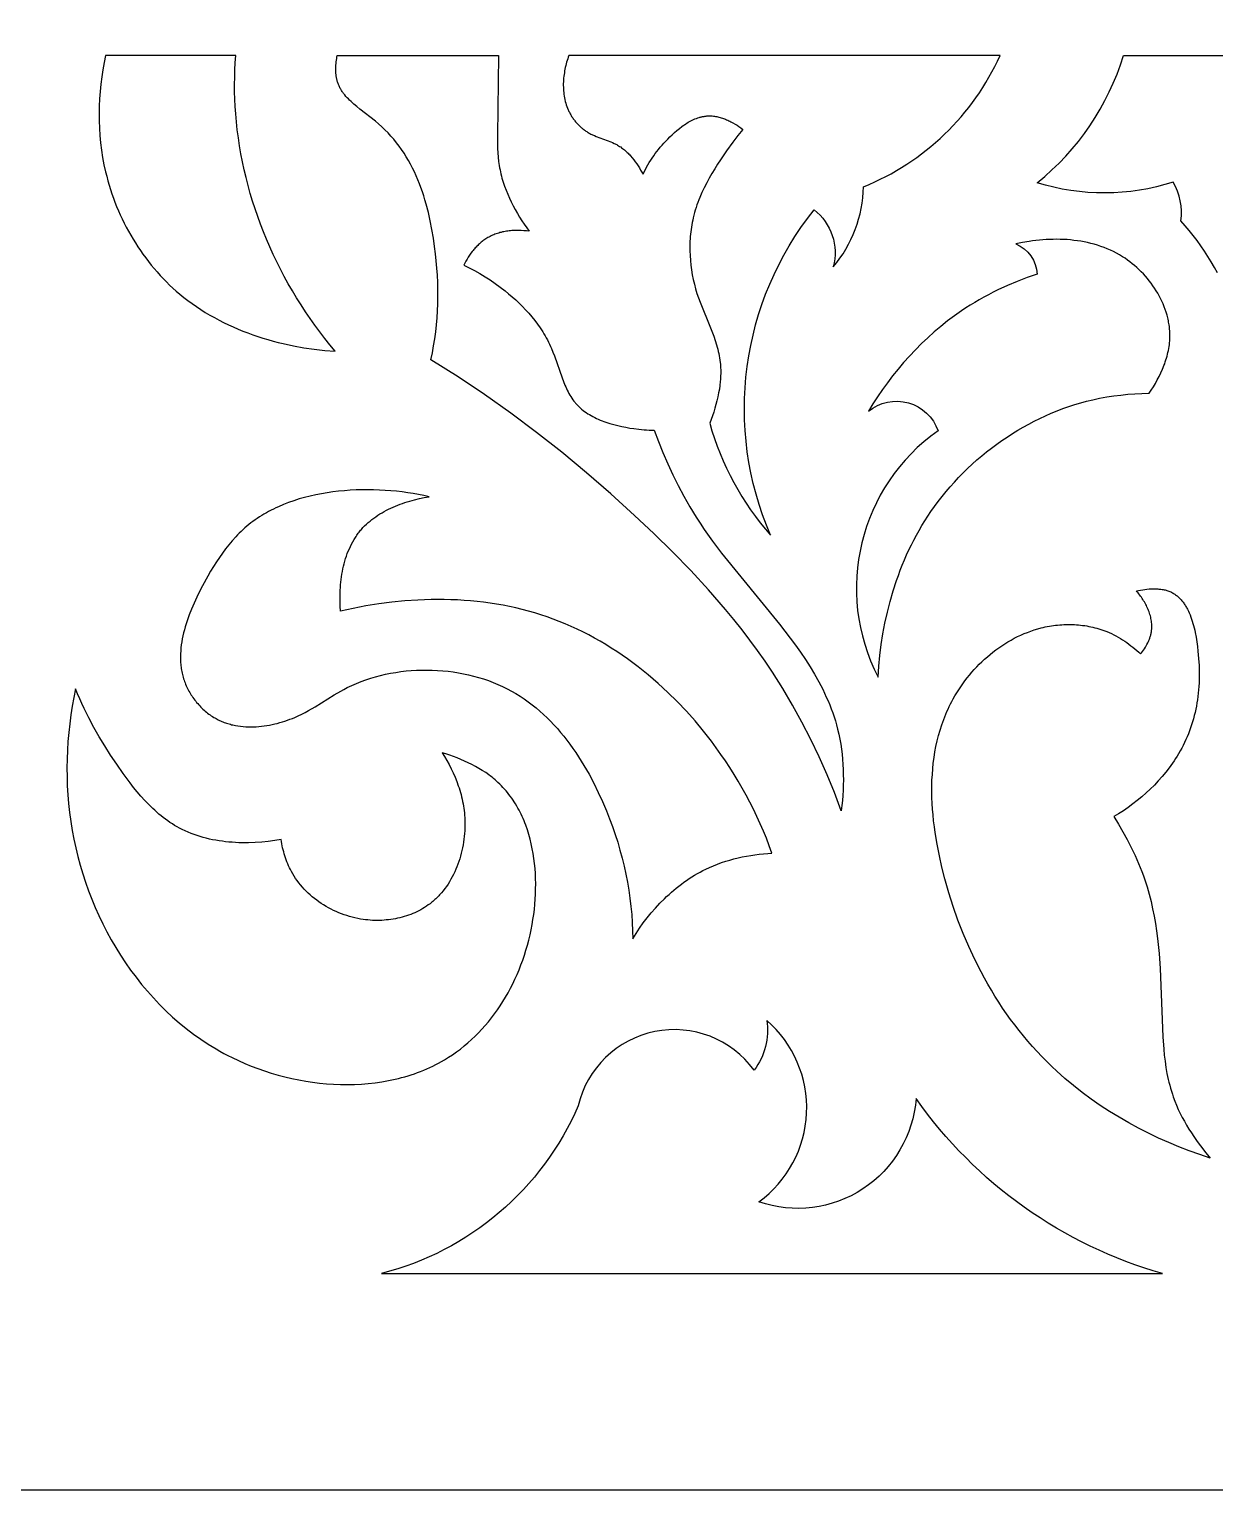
# Model space of a CAD drawing. Extents: x 198 to 1143, y 157 to 1987.
# Drawn here: x 430.8 to 601, y 156.9 to 366.6 of the extents above; entities that cross this region are included whole.
import ezdxf

# ---------------------------------------------------------------- set-up
doc = ezdxf.new("R2010")
doc.units = 0
doc.layers.get('0').update_dxf_attribs({"linetype": 'CONTINUOUS'})

msp = doc.modelspace()

# ---------------------------------------------------------------- linework, layer by layer
for points in [[(197.57, 156.9), (1142.56, 156.9), (1142.56, 1987.4), (197.57, 1987.4)], [(441.72, 362.87), (441.51, 361.85), (441.32, 360.82), (441.16, 359.78), (441.03, 358.74), (440.93, 357.69), (440.85, 356.64), (440.8, 355.59), (440.78, 354.53), (440.79, 353.48), (440.83, 352.42), (440.9, 351.37), (441, 350.32), (441.13, 349.27), (441.3, 348.23), (441.49, 347.18), (441.72, 346.15), (441.88, 345.52), (442.04, 344.89), (442.23, 344.26), (442.42, 343.64), (442.63, 343.02), (442.84, 342.4), (443.07, 341.79), (443.31, 341.18), (443.57, 340.58), (443.83, 339.98), (444.11, 339.39), (444.4, 338.8), (444.69, 338.22), (445, 337.64), (445.33, 337.07), (445.66, 336.51), (446, 335.95), (446.35, 335.4), (446.72, 334.86), (447.09, 334.33), (447.48, 333.8), (447.87, 333.28), (448.28, 332.77), (448.7, 332.27), (449.12, 331.78), (449.56, 331.29), (450, 330.82), (450.46, 330.36), (450.92, 329.9), (451.4, 329.46), (451.88, 329.03), (452.38, 328.61), (452.96, 328.13), (453.55, 327.67), (454.16, 327.23), (454.78, 326.8), (455.4, 326.38), (456.04, 325.98), (456.69, 325.6), (457.34, 325.23), (458.01, 324.87), (458.68, 324.53), (459.36, 324.2), (460.05, 323.88), (460.74, 323.58), (461.45, 323.3), (462.15, 323.02), (462.87, 322.76), (463.59, 322.52), (464.31, 322.28), (465.04, 322.07), (465.77, 321.86), (466.5, 321.67), (467.24, 321.49), (468.72, 321.17), (470.21, 320.9), (471.7, 320.69), (473.19, 320.52), (474.68, 320.41), (473.93, 321.32), (473.2, 322.24), (472.48, 323.18), (471.78, 324.13), (471.1, 325.09), (470.44, 326.07), (469.79, 327.06), (469.16, 328.06), (468.55, 329.08), (467.96, 330.1), (467.39, 331.14), (466.84, 332.19), (466.31, 333.24), (465.8, 334.31), (465.31, 335.39), (464.84, 336.48), (464.4, 337.56), (463.97, 338.64), (463.57, 339.74), (463.19, 340.85), (462.84, 341.96), (462.5, 343.07), (462.19, 344.2), (461.89, 345.33), (461.63, 346.46), (461.38, 347.6), (461.16, 348.74), (460.96, 349.89), (460.79, 351.04), (460.64, 352.2), (460.51, 353.35), (460.41, 354.51), (460.34, 355.56), (460.29, 356.6), (460.26, 357.65), (460.26, 358.69), (460.27, 359.74), (460.3, 360.79), (460.34, 361.83), (460.41, 362.87)], [(520.49, 309.06), (521.11, 307.44), (521.77, 305.84), (522.46, 304.24), (523.19, 302.66), (523.96, 301.1), (524.77, 299.57), (525.62, 298.06), (526.52, 296.59), (527.1, 295.7), (527.69, 294.82), (528.91, 293.1), (530.19, 291.41), (538.53, 281.19), (540.06, 279.2), (540.81, 278.19), (541.53, 277.16), (542.23, 276.13), (542.9, 275.08), (543.54, 274.02), (544.14, 272.94), (544.71, 271.85), (544.98, 271.3), (545.23, 270.74), (545.48, 270.18), (545.72, 269.62), (545.94, 269.05), (546.15, 268.48), (546.35, 267.9), (546.53, 267.32), (546.7, 266.73), (546.85, 266.14), (547.02, 265.43), (547.17, 264.71), (547.3, 263.99), (547.4, 263.26), (547.49, 262.53), (547.56, 261.8), (547.62, 261.06), (547.65, 260.32), (547.67, 259.58), (547.68, 258.84), (547.66, 258.1), (547.64, 257.36), (547.6, 256.62), (547.54, 255.88), (547.47, 255.15), (547.39, 254.42), (546.4, 257.01), (545.34, 259.59), (544.21, 262.14), (543.01, 264.65), (541.74, 267.13), (540.4, 269.57), (538.98, 271.97), (537.5, 274.32), (536.45, 275.87), (535.37, 277.4), (534.27, 278.91), (533.13, 280.4), (531.96, 281.86), (530.77, 283.3), (528.31, 286.14), (525.76, 288.9), (523.13, 291.59), (520.44, 294.22), (517.7, 296.8), (514.27, 299.91), (510.78, 302.94), (507.23, 305.88), (503.6, 308.74), (499.92, 311.5), (496.16, 314.17), (492.34, 316.73), (488.44, 319.18), (488.65, 320.17), (488.84, 321.17), (489, 322.17), (489.14, 323.17), (489.25, 324.18), (489.33, 325.19), (489.4, 326.2), (489.44, 327.22), (489.45, 328.24), (489.45, 329.26), (489.42, 330.28), (489.37, 331.31), (489.3, 332.33), (489.21, 333.36), (489.11, 334.39), (488.98, 335.42), (488.8, 336.65), (488.59, 337.88), (488.35, 339.11), (488.08, 340.32), (487.77, 341.53), (487.59, 342.12), (487.41, 342.72), (487.22, 343.3), (487.01, 343.89), (486.8, 344.46), (486.57, 345.03), (486.32, 345.6), (486.07, 346.16), (485.8, 346.71), (485.52, 347.26), (485.22, 347.79), (484.91, 348.32), (484.58, 348.84), (484.24, 349.35), (483.88, 349.85), (483.51, 350.34), (483.12, 350.83), (482.71, 351.3), (482.29, 351.76), (481.85, 352.21), (481.39, 352.64), (480.91, 353.07), (480.48, 353.43), (478.23, 355.17), (477.79, 355.52), (477.37, 355.88), (477.17, 356.06), (476.97, 356.24), (476.77, 356.43), (476.59, 356.62), (476.41, 356.81), (476.23, 357), (476.06, 357.2), (475.98, 357.3), (475.91, 357.41), (475.83, 357.51), (475.76, 357.61), (475.69, 357.72), (475.62, 357.82), (475.55, 357.93), (475.49, 358.04), (475.42, 358.15), (475.36, 358.26), (475.31, 358.37), (475.25, 358.49), (475.2, 358.6), (475.16, 358.72), (475.11, 358.84), (475.07, 358.95), (475.03, 359.08), (474.99, 359.2), (474.96, 359.31), (474.94, 359.41), (474.91, 359.52), (474.89, 359.63), (474.87, 359.74), (474.86, 359.86), (474.84, 359.97), (474.83, 360.08), (474.81, 360.31), (474.79, 360.54), (474.79, 360.78), (474.79, 361.01), (474.79, 361.25), (474.81, 361.48), (474.83, 361.72), (474.85, 361.95), (474.88, 362.18), (474.91, 362.42), (474.95, 362.65), (474.99, 362.87), (498.15, 362.87), (497.99, 351.36), (497.99, 350.12), (498.01, 349.5), (498.05, 348.89), (498.1, 348.27), (498.17, 347.66), (498.26, 347.06), (498.31, 346.75), (498.37, 346.45), (498.43, 346.15), (498.5, 345.86), (498.57, 345.56), (498.65, 345.27), (498.83, 344.68), (499.02, 344.1), (499.24, 343.53), (499.47, 342.96), (499.72, 342.39), (499.98, 341.83), (500.26, 341.28), (500.55, 340.73), (500.86, 340.2), (501.18, 339.67), (501.51, 339.14), (501.85, 338.63), (502.2, 338.13), (502.56, 337.63), (502.19, 337.68), (501.81, 337.71), (501.43, 337.74), (501.04, 337.75), (500.65, 337.75), (500.46, 337.74), (500.27, 337.73), (500.07, 337.72), (499.88, 337.7), (499.69, 337.68), (499.5, 337.65), (499.31, 337.63), (499.12, 337.59), (498.93, 337.56), (498.74, 337.52), (498.55, 337.47), (498.36, 337.43), (498.18, 337.37), (498, 337.32), (497.82, 337.26), (497.64, 337.19), (497.46, 337.12), (497.29, 337.05), (497.11, 336.97), (496.94, 336.89), (496.78, 336.8), (496.61, 336.71), (496.47, 336.62), (496.33, 336.53), (496.19, 336.44), (496.06, 336.35), (495.92, 336.25), (495.79, 336.15), (495.66, 336.05), (495.54, 335.94), (495.41, 335.83), (495.29, 335.72), (495.17, 335.6), (495.05, 335.48), (494.93, 335.36), (494.82, 335.24), (494.71, 335.12), (494.6, 334.99), (494.49, 334.86), (494.39, 334.73), (494.18, 334.46), (493.99, 334.19), (493.8, 333.91), (493.63, 333.63), (493.46, 333.34), (493.3, 333.05), (493.15, 332.75), (493.94, 332.38), (494.72, 331.98), (495.48, 331.55), (496.23, 331.1), (496.96, 330.63), (497.69, 330.13), (498.4, 329.61), (499.09, 329.08), (499.61, 328.65), (500.12, 328.22), (500.62, 327.77), (501.11, 327.31), (501.58, 326.84), (502.05, 326.36), (502.5, 325.86), (502.93, 325.35), (503.35, 324.83), (503.75, 324.29), (504.13, 323.75), (504.5, 323.18), (504.68, 322.9), (504.85, 322.61), (505.01, 322.31), (505.17, 322.02), (505.33, 321.72), (505.48, 321.41), (505.62, 321.1), (505.76, 320.79), (505.97, 320.28), (506.18, 319.75), (507.29, 316.56), (507.48, 316.05), (507.69, 315.54), (507.8, 315.29), (507.91, 315.04), (508.02, 314.8), (508.14, 314.56), (508.27, 314.33), (508.4, 314.1), (508.53, 313.88), (508.68, 313.66), (508.82, 313.44), (508.98, 313.23), (509.06, 313.13), (509.14, 313.03), (509.22, 312.93), (509.31, 312.83), (509.4, 312.73), (509.49, 312.63), (509.59, 312.54), (509.68, 312.44), (509.78, 312.35), (509.88, 312.26), (509.99, 312.17), (510.09, 312.08), (510.3, 311.91), (510.52, 311.75), (510.75, 311.59), (510.98, 311.43), (511.22, 311.29), (511.46, 311.15), (511.71, 311.01), (511.97, 310.88), (512.23, 310.76), (512.49, 310.64), (512.76, 310.52), (513.03, 310.42), (513.3, 310.31), (513.58, 310.21), (513.86, 310.12), (514.14, 310.03), (514.71, 309.86), (515.28, 309.72), (515.86, 309.59), (516.44, 309.47), (517.02, 309.37), (517.59, 309.28), (518.32, 309.19), (519.05, 309.12), (519.41, 309.1), (519.77, 309.08), (520.13, 309.07)], [(488.2, 299.49), (487.45, 299.66), (486.68, 299.81), (485.9, 299.95), (485.11, 300.08), (484.31, 300.19), (483.5, 300.28), (482.69, 300.36), (481.86, 300.42), (481.04, 300.46), (480.2, 300.49), (479.37, 300.5), (478.53, 300.5), (477.69, 300.47), (476.85, 300.43), (476.02, 300.37), (475.18, 300.29), (474.35, 300.19), (473.53, 300.07), (472.71, 299.93), (471.9, 299.78), (471.1, 299.6), (470.31, 299.4), (469.53, 299.18), (468.76, 298.93), (468.01, 298.67), (467.27, 298.38), (466.54, 298.07), (466.18, 297.91), (465.83, 297.74), (465.49, 297.57), (465.14, 297.39), (464.81, 297.2), (464.47, 297.01), (464.14, 296.81), (463.82, 296.61), (463.51, 296.39), (463.19, 296.18), (462.89, 295.96), (462.6, 295.74), (462.31, 295.5), (462.02, 295.27), (461.74, 295.03), (461.47, 294.78), (461.2, 294.53), (460.93, 294.27), (460.67, 294.01), (460.41, 293.74), (459.91, 293.19), (459.43, 292.61), (458.96, 292.02), (458.5, 291.41), (458.06, 290.79), (457.63, 290.14), (457.21, 289.48), (456.81, 288.81), (456.41, 288.11), (455.64, 286.69), (455.22, 285.88), (454.82, 285.06), (454.44, 284.23), (454.08, 283.38), (453.74, 282.53), (453.58, 282.11), (453.44, 281.68), (453.29, 281.25), (453.16, 280.81), (453.04, 280.38), (452.93, 279.95), (452.83, 279.52), (452.74, 279.08), (452.66, 278.65), (452.6, 278.22), (452.55, 277.79), (452.51, 277.36), (452.48, 276.93), (452.47, 276.5), (452.47, 276.29), (452.48, 276.08), (452.49, 275.87), (452.5, 275.66), (452.52, 275.44), (452.54, 275.23), (452.56, 275.02), (452.59, 274.82), (452.63, 274.61), (452.66, 274.4), (452.71, 274.19), (452.75, 273.99), (452.81, 273.78), (452.86, 273.58), (452.92, 273.37), (452.99, 273.17), (453.06, 272.97), (453.14, 272.77), (453.22, 272.57), (453.3, 272.37), (453.39, 272.17), (453.49, 271.97), (453.59, 271.78), (453.69, 271.59), (453.8, 271.4), (453.91, 271.21), (454.03, 271.02), (454.15, 270.84), (454.27, 270.66), (454.4, 270.48), (454.53, 270.3), (454.67, 270.13), (454.8, 269.96), (454.95, 269.79), (455.09, 269.62), (455.24, 269.46), (455.39, 269.3), (455.55, 269.15), (455.71, 269), (455.87, 268.85), (456.03, 268.71), (456.2, 268.57), (456.37, 268.43), (456.54, 268.3), (456.72, 268.18), (456.89, 268.05), (457.07, 267.94), (457.26, 267.82), (457.42, 267.73), (457.58, 267.64), (457.74, 267.55), (457.91, 267.47), (458.08, 267.39), (458.24, 267.31), (458.41, 267.24), (458.58, 267.17), (458.76, 267.1), (458.93, 267.04), (459.11, 266.98), (459.28, 266.92), (459.46, 266.87), (459.64, 266.82), (459.82, 266.77), (460, 266.73), (460.18, 266.69), (460.36, 266.66), (460.73, 266.59), (461.1, 266.54), (461.47, 266.5), (461.85, 266.47), (462.22, 266.46), (462.6, 266.45), (462.98, 266.46), (463.36, 266.47), (463.74, 266.5), (464.12, 266.54), (464.5, 266.58), (464.88, 266.64), (465.26, 266.71), (465.64, 266.78), (466.01, 266.87), (466.38, 266.96), (466.75, 267.06), (467.12, 267.17), (467.48, 267.28), (467.84, 267.41), (468.2, 267.54), (468.55, 267.68), (468.9, 267.82), (469.4, 268.05), (469.9, 268.29), (470.39, 268.54), (470.86, 268.8), (471.8, 269.35), (474.56, 271.04), (475.49, 271.58), (475.96, 271.84), (476.44, 272.09), (477.09, 272.4), (477.75, 272.69), (478.42, 272.96), (479.1, 273.21), (479.8, 273.44), (480.5, 273.65), (481.21, 273.84), (481.94, 274.01), (482.66, 274.15), (483.4, 274.28), (484.14, 274.39), (484.88, 274.48), (485.63, 274.54), (486.38, 274.59), (487.14, 274.61), (487.89, 274.62), (488.64, 274.6), (489.4, 274.57), (490.15, 274.51), (490.9, 274.43), (491.64, 274.34), (492.39, 274.22), (493.12, 274.08), (493.86, 273.92), (494.58, 273.75), (495.3, 273.55), (496.01, 273.33), (496.71, 273.09), (497.4, 272.83), (498.07, 272.54), (498.74, 272.24), (499.39, 271.92), (500.03, 271.58), (500.64, 271.23), (501.25, 270.85), (501.84, 270.46), (502.42, 270.05), (502.98, 269.62), (503.54, 269.18), (504.08, 268.72), (504.61, 268.24), (505.13, 267.75), (505.63, 267.25), (506.12, 266.73), (506.61, 266.2), (507.08, 265.66), (507.53, 265.1), (507.98, 264.53), (508.41, 263.96), (508.84, 263.37), (509.25, 262.77), (509.65, 262.16), (510.04, 261.55), (510.42, 260.93), (511.15, 259.66), (511.84, 258.36), (512.49, 257.05), (513.09, 255.72), (513.66, 254.38), (514.1, 253.26), (514.52, 252.14), (514.9, 251.01), (515.27, 249.88), (515.6, 248.74), (515.91, 247.6), (516.19, 246.45), (516.44, 245.31), (516.66, 244.15), (516.86, 243), (517.03, 241.84), (517.17, 240.68), (517.28, 239.52), (517.36, 238.35), (517.41, 237.18), (517.43, 236.01), (517.91, 236.79), (518.41, 237.55), (518.95, 238.29), (519.5, 239.03), (520.08, 239.74), (520.69, 240.44), (521.31, 241.12), (521.97, 241.77), (522.3, 242.09), (522.64, 242.4), (522.98, 242.71), (523.33, 243.01), (523.69, 243.3), (524.05, 243.59), (524.42, 243.87), (524.79, 244.14), (525.16, 244.4), (525.54, 244.66), (525.93, 244.91), (526.32, 245.14), (526.71, 245.38), (527.11, 245.6), (527.52, 245.81), (527.92, 246.02), (528.48, 246.28), (529.05, 246.52), (529.62, 246.75), (530.2, 246.96), (530.78, 247.15), (531.37, 247.33), (531.97, 247.49), (532.57, 247.64), (533.17, 247.78), (533.77, 247.89), (534.38, 248), (534.99, 248.09), (535.6, 248.16), (536.21, 248.23), (536.82, 248.27), (537.43, 248.31), (537.04, 249.38), (536.62, 250.45), (536.19, 251.5), (535.73, 252.55), (535.26, 253.59), (534.76, 254.62), (534.25, 255.64), (533.72, 256.65), (533.16, 257.65), (532.59, 258.65), (532, 259.63), (531.38, 260.6), (530.75, 261.56), (530.1, 262.51), (529.43, 263.45), (528.74, 264.38), (527.59, 265.86), (526.38, 267.3), (525.13, 268.71), (523.83, 270.08), (522.48, 271.4), (521.1, 272.68), (519.67, 273.91), (518.94, 274.5), (518.2, 275.09), (517.45, 275.65), (516.69, 276.21), (515.92, 276.75), (515.14, 277.27), (514.35, 277.78), (513.55, 278.27), (512.75, 278.75), (511.94, 279.21), (511.11, 279.65), (510.28, 280.08), (509.44, 280.49), (508.6, 280.88), (507.74, 281.25), (506.88, 281.6), (506.01, 281.94), (505.13, 282.25), (504.25, 282.55), (503.35, 282.82), (502.45, 283.08), (501.55, 283.32), (500.64, 283.53), (499.72, 283.73), (498.8, 283.91), (497.88, 284.08), (496.95, 284.22), (496.02, 284.35), (495.08, 284.45), (494.14, 284.54), (493.2, 284.62), (492.26, 284.68), (491.32, 284.72), (490.37, 284.74), (488.48, 284.74), (486.59, 284.67), (484.71, 284.55), (482.83, 284.36), (480.96, 284.12), (479.11, 283.82), (477.27, 283.47), (475.46, 283.07), (475.41, 283.81), (475.39, 284.57), (475.39, 285.33), (475.42, 286.1), (475.44, 286.48), (475.47, 286.86), (475.51, 287.25), (475.56, 287.63), (475.61, 288.01), (475.67, 288.39), (475.74, 288.77), (475.81, 289.15), (475.9, 289.52), (475.99, 289.89), (476.09, 290.26), (476.2, 290.62), (476.32, 290.98), (476.44, 291.34), (476.58, 291.69), (476.73, 292.03), (476.88, 292.37), (477.05, 292.7), (477.22, 293.03), (477.4, 293.35), (477.6, 293.66), (477.7, 293.81), (477.8, 293.96), (477.91, 294.11), (478.02, 294.26), (478.13, 294.41), (478.24, 294.55), (478.35, 294.68), (478.46, 294.81), (478.69, 295.07), (478.93, 295.31), (479.18, 295.55), (479.44, 295.79), (479.7, 296.01), (479.97, 296.23), (480.25, 296.44), (480.54, 296.64), (480.83, 296.84), (481.12, 297.03), (481.43, 297.21), (481.74, 297.38), (482.05, 297.55), (482.37, 297.71), (482.69, 297.87), (483.02, 298.02), (483.35, 298.16), (483.69, 298.29), (484.02, 298.42), (484.37, 298.54), (484.71, 298.66), (485.05, 298.77), (485.4, 298.87), (486.1, 299.06), (486.8, 299.23), (487.5, 299.37)], [(600.37, 204.53), (598.87, 205.03), (597.37, 205.57), (595.88, 206.14), (594.41, 206.76), (592.95, 207.41), (591.5, 208.1), (590.07, 208.83), (588.66, 209.59), (587.28, 210.39), (585.91, 211.23), (584.57, 212.1), (583.26, 213.01), (581.98, 213.96), (580.73, 214.94), (579.51, 215.96), (578.33, 217.02), (577.6, 217.7), (576.89, 218.4), (576.19, 219.11), (575.5, 219.83), (574.83, 220.57), (574.18, 221.32), (573.54, 222.08), (572.91, 222.86), (572.3, 223.65), (571.7, 224.45), (571.12, 225.26), (570.55, 226.08), (570, 226.92), (569.46, 227.77), (568.94, 228.62), (568.43, 229.49), (567.94, 230.37), (567.46, 231.26), (566.54, 233.06), (565.68, 234.91), (564.88, 236.79), (564.14, 238.71), (563.45, 240.65), (562.83, 242.63), (562.26, 244.64), (561.84, 246.29), (561.47, 247.94), (561.14, 249.61), (560.87, 251.28), (560.75, 252.12), (560.65, 252.96), (560.56, 253.8), (560.49, 254.64), (560.44, 255.47), (560.41, 256.31), (560.39, 257.14), (560.39, 257.97), (560.41, 258.79), (560.46, 259.61), (560.52, 260.43), (560.6, 261.25), (560.7, 262.05), (560.83, 262.86), (560.98, 263.65), (561.15, 264.44), (561.35, 265.23), (561.57, 266), (561.82, 266.77), (562.09, 267.53), (562.24, 267.9), (562.39, 268.28), (562.55, 268.65), (562.72, 269.02), (562.89, 269.38), (563.07, 269.75), (563.26, 270.11), (563.45, 270.47), (563.71, 270.91), (563.98, 271.36), (564.25, 271.79), (564.54, 272.22), (564.84, 272.65), (565.15, 273.07), (565.47, 273.48), (565.8, 273.89), (566.14, 274.29), (566.48, 274.68), (566.84, 275.06), (567.21, 275.44), (567.58, 275.81), (567.97, 276.17), (568.36, 276.51), (568.76, 276.85), (569.17, 277.18), (569.58, 277.5), (570.01, 277.81), (570.44, 278.1), (570.87, 278.39), (571.32, 278.66), (571.77, 278.92), (572.23, 279.17), (572.69, 279.41), (573.16, 279.63), (573.64, 279.84), (574.12, 280.03), (574.6, 280.21), (575.09, 280.38), (575.59, 280.53), (576.09, 280.66), (576.38, 280.73), (576.68, 280.8), (576.97, 280.86), (577.27, 280.91), (577.56, 280.96), (577.86, 281.01), (578.16, 281.05), (578.46, 281.08), (578.76, 281.11), (579.06, 281.13), (579.36, 281.14), (579.66, 281.15), (579.96, 281.16), (580.26, 281.16), (580.56, 281.15), (580.86, 281.14), (581.16, 281.12), (581.46, 281.1), (581.76, 281.07), (582.05, 281.03), (582.35, 280.99), (582.64, 280.94), (582.94, 280.89), (583.23, 280.83), (583.52, 280.77), (583.81, 280.69), (584.1, 280.62), (584.38, 280.53), (584.66, 280.44), (584.95, 280.35), (585.22, 280.25), (585.5, 280.14), (585.84, 280), (586.17, 279.85), (586.51, 279.69), (586.83, 279.52), (587.16, 279.34), (587.47, 279.15), (587.79, 278.96), (588.1, 278.76), (588.4, 278.55), (588.7, 278.34), (588.99, 278.11), (589.28, 277.89), (589.56, 277.65), (589.84, 277.41), (590.11, 277.17), (590.38, 276.92), (590.52, 277.1), (590.66, 277.29), (590.8, 277.49), (590.93, 277.68), (591.06, 277.89), (591.18, 278.09), (591.29, 278.3), (591.4, 278.52), (591.5, 278.73), (591.55, 278.84), (591.59, 278.95), (591.64, 279.06), (591.68, 279.17), (591.71, 279.29), (591.75, 279.4), (591.78, 279.51), (591.82, 279.62), (591.84, 279.74), (591.87, 279.85), (591.89, 279.97), (591.92, 280.08), (591.93, 280.2), (591.95, 280.31), (591.96, 280.41), (591.97, 280.5), (591.97, 280.6), (591.98, 280.69), (591.98, 280.79), (591.98, 280.88), (591.98, 280.98), (591.98, 281.07), (591.97, 281.17), (591.97, 281.26), (591.95, 281.45), (591.93, 281.64), (591.9, 281.83), (591.86, 282.02), (591.82, 282.21), (591.77, 282.4), (591.72, 282.59), (591.66, 282.78), (591.59, 282.96), (591.52, 283.15), (591.45, 283.33), (591.37, 283.51), (591.29, 283.69), (591.2, 283.87), (591.11, 284.05), (591.02, 284.22), (590.92, 284.4), (590.81, 284.57), (590.71, 284.74), (590.6, 284.9), (590.49, 285.06), (590.37, 285.22), (590.26, 285.38), (590.14, 285.54), (590.02, 285.69), (589.89, 285.83), (589.77, 285.98), (590.06, 286.04), (590.37, 286.1), (590.67, 286.15), (590.98, 286.2), (591.29, 286.24), (591.6, 286.26), (591.92, 286.28), (592.23, 286.29), (592.38, 286.29), (592.54, 286.28), (592.69, 286.28), (592.85, 286.27), (593, 286.25), (593.15, 286.24), (593.3, 286.22), (593.45, 286.2), (593.59, 286.17), (593.74, 286.14), (593.88, 286.11), (594.02, 286.07), (594.16, 286.03), (594.3, 285.99), (594.43, 285.94), (594.56, 285.89), (594.69, 285.84), (594.81, 285.78), (594.94, 285.71), (595.06, 285.65), (595.17, 285.58), (595.29, 285.5), (595.4, 285.42), (595.51, 285.34), (595.62, 285.26), (595.72, 285.17), (595.82, 285.08), (595.92, 284.98), (596.02, 284.89), (596.12, 284.78), (596.21, 284.68), (596.3, 284.57), (596.39, 284.46), (596.48, 284.35), (596.56, 284.24), (596.64, 284.12), (596.72, 284), (596.8, 283.87), (596.88, 283.75), (596.95, 283.62), (597.02, 283.49), (597.09, 283.36), (597.23, 283.09), (597.36, 282.81), (597.48, 282.52), (597.59, 282.22), (597.7, 281.92), (597.8, 281.62), (597.89, 281.3), (597.98, 280.99), (598.06, 280.67), (598.14, 280.34), (598.21, 280.01), (598.34, 279.35), (598.45, 278.68), (598.54, 278), (598.61, 277.33), (598.71, 276.28), (598.76, 275.25), (598.79, 274.24), (598.79, 273.74), (598.78, 273.25), (598.76, 272.76), (598.73, 272.27), (598.69, 271.79), (598.65, 271.31), (598.59, 270.83), (598.53, 270.36), (598.46, 269.9), (598.38, 269.44), (598.29, 268.98), (598.19, 268.53), (598.08, 268.08), (597.96, 267.63), (597.84, 267.19), (597.7, 266.75), (597.56, 266.32), (597.4, 265.89), (597.24, 265.46), (597.06, 265.04), (596.88, 264.62), (596.69, 264.21), (596.49, 263.8), (596.28, 263.39), (596.05, 262.99), (595.82, 262.59), (595.62, 262.25), (595.4, 261.91), (595.18, 261.57), (594.95, 261.24), (594.72, 260.91), (594.48, 260.59), (593.98, 259.94), (593.46, 259.31), (592.91, 258.7), (592.35, 258.1), (591.76, 257.52), (591.16, 256.96), (590.54, 256.41), (589.9, 255.88), (589.25, 255.38), (588.58, 254.89), (587.91, 254.42), (587.22, 253.98), (586.53, 253.56), (587.2, 252.48), (587.84, 251.39), (588.45, 250.28), (589.03, 249.15), (589.58, 248), (590.09, 246.84), (590.56, 245.67), (590.77, 245.08), (590.98, 244.48), (591.31, 243.46), (591.6, 242.42), (591.87, 241.38), (592.1, 240.33), (592.31, 239.28), (592.5, 238.22), (592.66, 237.15), (592.8, 236.07), (593.02, 233.91), (593.18, 231.74), (593.56, 221.96), (593.69, 220.18), (593.78, 219.3), (593.88, 218.43), (594.01, 217.55), (594.16, 216.69), (594.34, 215.83), (594.44, 215.41), (594.55, 214.98), (594.67, 214.56), (594.79, 214.14), (594.93, 213.72), (595.07, 213.31), (595.29, 212.71), (595.53, 212.12), (595.79, 211.53), (596.06, 210.95), (596.35, 210.38), (596.66, 209.81), (596.98, 209.25), (597.31, 208.69), (597.66, 208.15), (598.01, 207.61), (598.38, 207.07), (598.76, 206.55), (599.15, 206.03), (599.55, 205.52)], [(437.42, 271.92), (437.16, 270.68), (436.94, 269.42), (436.74, 268.17), (436.57, 266.91), (436.43, 265.64), (436.32, 264.37), (436.24, 263.1), (436.19, 261.82), (436.17, 260.55), (436.18, 259.27), (436.22, 257.99), (436.29, 256.71), (436.4, 255.43), (436.54, 254.15), (436.72, 252.87), (436.92, 251.59), (437.16, 250.34), (437.43, 249.09), (437.74, 247.84), (438.07, 246.61), (438.44, 245.37), (438.84, 244.15), (439.27, 242.93), (439.74, 241.73), (440.24, 240.53), (440.76, 239.35), (441.32, 238.18), (441.91, 237.03), (442.53, 235.89), (443.18, 234.77), (443.87, 233.67), (444.58, 232.59), (445.32, 231.53), (446.09, 230.49), (446.89, 229.47), (447.72, 228.48), (448.58, 227.52), (449.47, 226.58), (450.38, 225.67), (451.33, 224.79), (452.3, 223.94), (453.3, 223.13), (454.33, 222.34), (455.38, 221.59), (456.47, 220.88), (457.02, 220.54), (457.58, 220.2), (458.14, 219.88), (458.71, 219.56), (459.29, 219.26), (459.88, 218.96), (460.79, 218.53), (461.71, 218.12), (462.64, 217.74), (463.59, 217.38), (464.55, 217.04), (465.51, 216.73), (466.49, 216.45), (467.47, 216.19), (468.46, 215.96), (469.46, 215.75), (470.46, 215.57), (471.46, 215.42), (472.46, 215.3), (473.47, 215.2), (474.47, 215.14), (475.47, 215.1), (476.47, 215.09), (477.47, 215.11), (478.46, 215.15), (479.45, 215.23), (480.42, 215.34), (481.39, 215.48), (482.35, 215.65), (483.3, 215.85), (483.77, 215.97), (484.24, 216.09), (484.7, 216.22), (485.16, 216.35), (485.62, 216.5), (486.07, 216.65), (486.52, 216.81), (486.97, 216.98), (487.41, 217.16), (487.85, 217.34), (488.28, 217.54), (488.71, 217.74), (489.13, 217.95), (489.55, 218.17), (489.97, 218.4), (490.38, 218.63), (490.97, 219), (491.55, 219.38), (492.12, 219.78), (492.68, 220.19), (493.23, 220.63), (493.76, 221.08), (494.28, 221.55), (494.79, 222.03), (495.29, 222.53), (495.77, 223.04), (496.24, 223.57), (496.7, 224.11), (497.14, 224.66), (497.57, 225.23), (497.99, 225.82), (498.39, 226.41), (498.78, 227.02), (499.16, 227.64), (499.52, 228.27), (499.87, 228.91), (500.2, 229.56), (500.52, 230.22), (500.82, 230.9), (501.11, 231.58), (501.38, 232.27), (501.63, 232.97), (501.87, 233.68), (502.1, 234.39), (502.31, 235.11), (502.5, 235.84), (502.68, 236.58), (502.84, 237.32), (502.98, 238.05), (503.1, 238.78), (503.21, 239.51), (503.3, 240.24), (503.37, 240.98), (503.43, 241.71), (503.47, 242.45), (503.49, 243.19), (503.5, 243.92), (503.48, 244.66), (503.45, 245.39), (503.4, 246.12), (503.33, 246.84), (503.24, 247.55), (503.14, 248.26), (503.01, 248.96), (502.86, 249.66), (502.7, 250.34), (502.51, 251.02), (502.3, 251.68), (502.07, 252.33), (501.95, 252.65), (501.82, 252.97), (501.69, 253.28), (501.55, 253.6), (501.4, 253.9), (501.25, 254.21), (501.1, 254.51), (500.94, 254.8), (500.77, 255.09), (500.6, 255.38), (500.42, 255.67), (500.24, 255.95), (500.05, 256.22), (499.85, 256.49), (499.65, 256.76), (499.45, 257.02), (499.23, 257.27), (499.02, 257.52), (498.79, 257.77), (498.56, 258.01), (498.33, 258.25), (498.08, 258.48), (497.87, 258.67), (497.66, 258.85), (497.45, 259.03), (497.23, 259.21), (497, 259.38), (496.77, 259.55), (496.31, 259.88), (495.83, 260.19), (495.34, 260.49), (494.84, 260.78), (494.33, 261.05), (493.81, 261.31), (493.29, 261.55), (492.76, 261.78), (492.22, 262), (491.68, 262.2), (491.14, 262.39), (490.59, 262.57), (490.05, 262.74), (490.4, 262.18), (490.74, 261.62), (491.06, 261.04), (491.36, 260.45), (491.65, 259.85), (491.91, 259.24), (492.16, 258.63), (492.38, 258), (492.49, 257.69), (492.59, 257.37), (492.68, 257.05), (492.77, 256.73), (492.85, 256.4), (492.92, 256.08), (492.99, 255.75), (493.06, 255.42), (493.11, 255.09), (493.16, 254.76), (493.21, 254.43), (493.25, 254.09), (493.28, 253.75), (493.3, 253.42), (493.32, 253.08), (493.33, 252.74), (493.33, 252.33), (493.32, 251.93), (493.31, 251.53), (493.28, 251.12), (493.24, 250.71), (493.19, 250.31), (493.14, 249.91), (493.07, 249.5), (493, 249.1), (492.91, 248.7), (492.81, 248.3), (492.71, 247.91), (492.59, 247.52), (492.47, 247.13), (492.33, 246.75), (492.19, 246.37), (492.03, 246), (491.87, 245.63), (491.7, 245.27), (491.51, 244.91), (491.32, 244.56), (491.12, 244.22), (490.91, 243.88), (490.69, 243.55), (490.45, 243.23), (490.21, 242.92), (489.96, 242.62), (489.7, 242.33), (489.57, 242.19), (489.44, 242.05), (489.3, 241.91), (489.16, 241.77), (489.01, 241.64), (488.87, 241.51), (488.72, 241.38), (488.57, 241.26), (488.32, 241.06), (488.07, 240.88), (487.81, 240.69), (487.54, 240.52), (487.27, 240.36), (486.99, 240.2), (486.71, 240.05), (486.42, 239.9), (486.13, 239.77), (485.83, 239.64), (485.54, 239.52), (485.23, 239.41), (484.93, 239.31), (484.62, 239.21), (484.3, 239.12), (483.99, 239.04), (483.67, 238.97), (483.35, 238.9), (483.02, 238.85), (482.7, 238.8), (482.37, 238.75), (482.04, 238.72), (481.72, 238.69), (481.39, 238.67), (481.05, 238.66), (480.72, 238.66), (480.39, 238.66), (480.06, 238.67), (479.73, 238.69), (479.4, 238.72), (479.06, 238.76), (478.73, 238.8), (478.33, 238.86), (477.93, 238.94), (477.53, 239.03), (477.14, 239.12), (476.74, 239.23), (476.35, 239.35), (475.97, 239.48), (475.58, 239.62), (475.21, 239.77), (474.83, 239.93), (474.46, 240.1), (474.1, 240.29), (473.74, 240.48), (473.39, 240.68), (473.04, 240.88), (472.7, 241.1), (472.37, 241.33), (472.04, 241.57), (471.72, 241.81), (471.41, 242.06), (471.11, 242.32), (470.82, 242.59), (470.53, 242.87), (470.25, 243.15), (469.99, 243.45), (469.73, 243.75), (469.48, 244.05), (469.24, 244.37), (469.02, 244.69), (468.8, 245.01), (468.6, 245.35), (468.4, 245.69), (468.26, 245.96), (468.13, 246.23), (468, 246.5), (467.88, 246.78), (467.77, 247.06), (467.66, 247.35), (467.56, 247.63), (467.47, 247.92), (467.38, 248.21), (467.3, 248.5), (467.22, 248.8), (467.15, 249.09), (467.09, 249.39), (467.03, 249.68), (466.98, 249.98), (466.93, 250.28), (466.02, 250.13), (465.09, 250), (464.16, 249.91), (463.22, 249.84), (462.27, 249.81), (461.8, 249.81), (461.32, 249.81), (460.85, 249.82), (460.37, 249.85), (459.9, 249.88), (459.43, 249.92), (458.96, 249.96), (458.49, 250.02), (458.03, 250.09), (457.56, 250.17), (457.1, 250.25), (456.64, 250.35), (456.19, 250.46), (455.74, 250.58), (455.3, 250.71), (454.86, 250.85), (454.42, 251), (453.99, 251.16), (453.57, 251.33), (453.15, 251.51), (452.74, 251.71), (452.34, 251.92), (451.99, 252.11), (451.64, 252.31), (451.31, 252.52), (450.97, 252.74), (450.65, 252.96), (450.32, 253.2), (450.01, 253.44), (449.69, 253.69), (449.39, 253.94), (449.08, 254.2), (448.78, 254.47), (448.49, 254.75), (447.91, 255.31), (447.35, 255.9), (446.8, 256.51), (446.27, 257.13), (445.75, 257.77), (445.24, 258.42), (444.26, 259.75), (443.32, 261.1), (442.45, 262.4), (441.61, 263.72), (440.8, 265.04), (440.04, 266.37), (439.31, 267.73), (438.63, 269.1), (438.31, 269.8), (438, 270.5), (437.7, 271.21)]]:
    msp.add_lwpolyline(points, close=True)
for points in [[(537.24, 293.97, -0.27775), (543.48, 340.7, -0.300668), (546.23, 332.51, 0.170571), (550.58, 344.01, 0.19276), (570.19, 362.87), (508.27, 362.87), (508.18, 362.64), (508.1, 362.4), (508.02, 362.15), (507.94, 361.91), (507.88, 361.66), (507.81, 361.41), (507.75, 361.16), (507.7, 360.91), (507.65, 360.65), (507.61, 360.39), (507.57, 360.14), (507.54, 359.88), (507.51, 359.62), (507.49, 359.36), (507.47, 359.1), (507.46, 358.84), (507.46, 358.58), (507.47, 358.32), (507.48, 358.06), (507.49, 357.8), (507.52, 357.54), (507.55, 357.29), (507.59, 357.03), (507.63, 356.78), (507.68, 356.53), (507.74, 356.28), (507.81, 356.03), (507.89, 355.79), (507.97, 355.55), (508.06, 355.31), (508.16, 355.07), (508.21, 354.96), (508.27, 354.84), (508.33, 354.72), (508.39, 354.6), (508.45, 354.48), (508.52, 354.36), (508.59, 354.25), (508.66, 354.13), (508.73, 354.02), (508.81, 353.9), (508.89, 353.79), (508.97, 353.68), (509.05, 353.58), (509.13, 353.47), (509.22, 353.36), (509.31, 353.26), (509.4, 353.16), (509.49, 353.06), (509.58, 352.96), (509.68, 352.86), (509.77, 352.77), (509.87, 352.67), (509.97, 352.58), (510.07, 352.49), (510.18, 352.41), (510.28, 352.32), (510.39, 352.24), (510.49, 352.16), (510.6, 352.08), (510.71, 352), (510.83, 351.93), (510.94, 351.86), (511.05, 351.79), (511.17, 351.72), (511.29, 351.66), (511.41, 351.59), (511.54, 351.53), (511.66, 351.47), (511.92, 351.36), (512.18, 351.25), (512.7, 351.05), (513.75, 350.67), (514.27, 350.48), (514.52, 350.37), (514.77, 350.25), (514.89, 350.2), (515.02, 350.13), (515.14, 350.07), (515.26, 350), (515.41, 349.91), (515.55, 349.82), (515.7, 349.73), (515.84, 349.63), (515.98, 349.52), (516.11, 349.41), (516.25, 349.3), (516.38, 349.19), (516.51, 349.07), (516.64, 348.95), (516.76, 348.83), (516.89, 348.7), (517.01, 348.58), (517.13, 348.44), (517.36, 348.17), (517.58, 347.9), (517.79, 347.61), (518, 347.32), (518.2, 347.02), (518.39, 346.72), (518.57, 346.42), (518.75, 346.11), (518.92, 345.81), (519.08, 346.16), (519.25, 346.5), (519.42, 346.84), (519.61, 347.17), (519.8, 347.5), (520.01, 347.83), (520.22, 348.14), (520.44, 348.46), (520.66, 348.77), (520.9, 349.08), (521.14, 349.38), (521.39, 349.68), (521.65, 349.98), (521.91, 350.28), (522.47, 350.86), (522.78, 351.18), (523.11, 351.49), (523.44, 351.8), (523.78, 352.1), (524.13, 352.38), (524.49, 352.65), (524.67, 352.79), (524.85, 352.91), (525.04, 353.04), (525.22, 353.15), (525.41, 353.27), (525.6, 353.37), (525.79, 353.48), (525.98, 353.57), (526.17, 353.66), (526.37, 353.75), (526.57, 353.83), (526.76, 353.9), (526.96, 353.96), (527.06, 353.99), (527.16, 354.02), (527.26, 354.05), (527.36, 354.07), (527.46, 354.09), (527.56, 354.11), (527.67, 354.13), (527.77, 354.15), (527.87, 354.16), (527.97, 354.17), (528.07, 354.18), (528.18, 354.19), (528.28, 354.19), (528.38, 354.2), (528.54, 354.2), (528.7, 354.19), (528.86, 354.18), (529.02, 354.17), (529.18, 354.15), (529.34, 354.12), (529.5, 354.09), (529.66, 354.06), (529.82, 354.02), (529.98, 353.98), (530.14, 353.93), (530.3, 353.88), (530.45, 353.82), (530.61, 353.77), (530.77, 353.71), (530.92, 353.64), (531.08, 353.57), (531.23, 353.5), (531.38, 353.43), (531.54, 353.35), (531.83, 353.19), (532.13, 353.02), (532.41, 352.84), (532.69, 352.65), (532.96, 352.46), (533.22, 352.26), (532.51, 351.36), (531.82, 350.43), (530.92, 349.18), (530.04, 347.9), (529.61, 347.25), (529.2, 346.59), (528.8, 345.92), (528.42, 345.25), (528.05, 344.57), (527.7, 343.88), (527.37, 343.18), (527.07, 342.47), (526.93, 342.12), (526.79, 341.76), (526.66, 341.4), (526.54, 341.04), (526.42, 340.67), (526.32, 340.31), (526.22, 339.94), (526.12, 339.57), (526.05, 339.24), (525.98, 338.9), (525.92, 338.57), (525.86, 338.23), (525.81, 337.9), (525.77, 337.56), (525.73, 337.22), (525.7, 336.88), (525.67, 336.54), (525.65, 336.2), (525.63, 335.51), (525.63, 334.82), (525.66, 334.14), (525.71, 333.45), (525.78, 332.76), (525.87, 332.07), (525.99, 331.39), (526.12, 330.71), (526.28, 330.04), (526.46, 329.37), (526.66, 328.7), (526.87, 328.07), (527.1, 327.44), (528.59, 323.76), (529.06, 322.54), (529.27, 321.93), (529.47, 321.31), (529.55, 321), (529.64, 320.69), (529.72, 320.38), (529.79, 320.07), (529.85, 319.75), (529.91, 319.44), (529.96, 319.12), (530, 318.8), (530.02, 318.53), (530.04, 318.26), (530.06, 317.99), (530.07, 317.71), (530.07, 317.44), (530.07, 317.16), (530.06, 316.89), (530.05, 316.61), (530.03, 316.34), (530.01, 316.06), (529.95, 315.5), (529.87, 314.95), (529.77, 314.4), (529.66, 313.84), (529.53, 313.29), (529.38, 312.75), (529.23, 312.2), (529.06, 311.67), (528.88, 311.13), (528.69, 310.61), (528.49, 310.09, 0.114968)], [(552.68, 273.59), (552.78, 275.15), (552.93, 276.71), (553.13, 278.27), (553.37, 279.82), (553.66, 281.37), (554, 282.92), (554.39, 284.45), (554.83, 285.97), (555.32, 287.47), (555.58, 288.21), (555.86, 288.96), (556.15, 289.69), (556.46, 290.42), (556.77, 291.15), (557.1, 291.86), (557.45, 292.58), (557.81, 293.28), (558.18, 293.98), (558.56, 294.67), (558.96, 295.36), (559.38, 296.03), (559.8, 296.7), (560.25, 297.36), (560.76, 298.1), (561.3, 298.82), (561.85, 299.54), (562.43, 300.24), (563.01, 300.93), (563.62, 301.61), (564.24, 302.27), (564.87, 302.92), (565.52, 303.55), (566.18, 304.17), (566.86, 304.78), (567.55, 305.37), (568.26, 305.94), (568.97, 306.5), (569.7, 307.05), (570.44, 307.57), (571.19, 308.08), (571.95, 308.57), (572.73, 309.05), (573.51, 309.5), (574.3, 309.94), (575.1, 310.36), (575.91, 310.76), (576.73, 311.14), (577.55, 311.5), (578.38, 311.84), (579.22, 312.16), (580.06, 312.46), (580.91, 312.73), (581.77, 312.99), (582.62, 313.22), (583.49, 313.43), (584.49, 313.65), (585.5, 313.83), (586.51, 313.99), (587.52, 314.11), (588.53, 314.21), (589.55, 314.29), (590.57, 314.34), (591.59, 314.36), (591.9, 314.82), (592.21, 315.3), (592.5, 315.78), (592.77, 316.28), (593.04, 316.78), (593.29, 317.29), (593.52, 317.81), (593.62, 318.08), (593.73, 318.34), (593.83, 318.61), (593.92, 318.87), (594.01, 319.14), (594.09, 319.41), (594.17, 319.69), (594.24, 319.96), (594.3, 320.23), (594.36, 320.51), (594.41, 320.78), (594.46, 321.06), (594.5, 321.34), (594.53, 321.61), (594.55, 321.89), (594.57, 322.17), (594.58, 322.45), (594.58, 322.73), (594.58, 322.93), (594.57, 323.14), (594.56, 323.35), (594.54, 323.55), (594.52, 323.76), (594.5, 323.96), (594.47, 324.17), (594.44, 324.37), (594.4, 324.58), (594.37, 324.78), (594.32, 324.99), (594.28, 325.19), (594.22, 325.39), (594.17, 325.6), (594.05, 326), (593.92, 326.4), (593.77, 326.79), (593.61, 327.19), (593.43, 327.58), (593.25, 327.96), (593.05, 328.34), (592.84, 328.72), (592.62, 329.09), (592.38, 329.45), (592.14, 329.81), (591.88, 330.16), (591.62, 330.5), (591.34, 330.84), (591.06, 331.17), (590.77, 331.49), (590.47, 331.81), (590.16, 332.11), (589.84, 332.41), (589.51, 332.69), (589.18, 332.97), (588.84, 333.24), (588.49, 333.49), (588.14, 333.74), (587.78, 333.97), (587.36, 334.23), (586.92, 334.47), (586.48, 334.7), (586.03, 334.91), (585.58, 335.11), (585.12, 335.29), (584.66, 335.46), (584.19, 335.62), (583.71, 335.76), (583.24, 335.88), (582.75, 336), (582.27, 336.1), (581.78, 336.19), (581.29, 336.26), (580.8, 336.32), (580.31, 336.38), (579.81, 336.42), (579.31, 336.44), (578.81, 336.46), (578.32, 336.47), (577.82, 336.46), (577.32, 336.45), (576.82, 336.42), (576.33, 336.39), (575.83, 336.35), (575.34, 336.29), (574.85, 336.23), (574.36, 336.16), (573.4, 336), (572.45, 335.8, -0.29815), (575.5, 331.46), (574.07, 330.97), (572.66, 330.42), (571.26, 329.84), (569.89, 329.2), (569.21, 328.87), (568.53, 328.52), (567.87, 328.16), (567.2, 327.79), (566.55, 327.41), (565.9, 327.01), (565.26, 326.61), (564.63, 326.19), (563.62, 325.48), (562.63, 324.74), (561.66, 323.97), (560.72, 323.17), (559.79, 322.34), (558.89, 321.49), (558.02, 320.61), (557.17, 319.71), (556.34, 318.78), (555.54, 317.84), (554.76, 316.87), (554.01, 315.88), (553.29, 314.88), (552.6, 313.86), (551.93, 312.82), (551.29, 311.77, -0.522693), (561.28, 308.98, 0.375266)], [(558.12, 213.09, -0.492574), (535.54, 198.24, 0.482447), (536.68, 224.31, -0.205325), (534.86, 217.16, 0.640365), (509.6, 212.05, -0.232853), (481.33, 187.95), (593.52, 187.95, -0.172094)]]:
    msp.add_lwpolyline(points, format="xyb", close=True)
msp.add_lwpolyline([(601.42, 331.64), (600.99, 332.44), (600.53, 333.24), (600.05, 334.02), (599.54, 334.79), (599.02, 335.54), (598.49, 336.28), (597.93, 337.01), (597.36, 337.72), (596.77, 338.42), (596.16, 339.1, 0.167795), (595.03, 344.68, -0.155139), (575.51, 344.59, 0.15232), (587.9, 362.87), (609.85, 362.87)], format="xyb")

doc.saveas('drawing.dxf')
